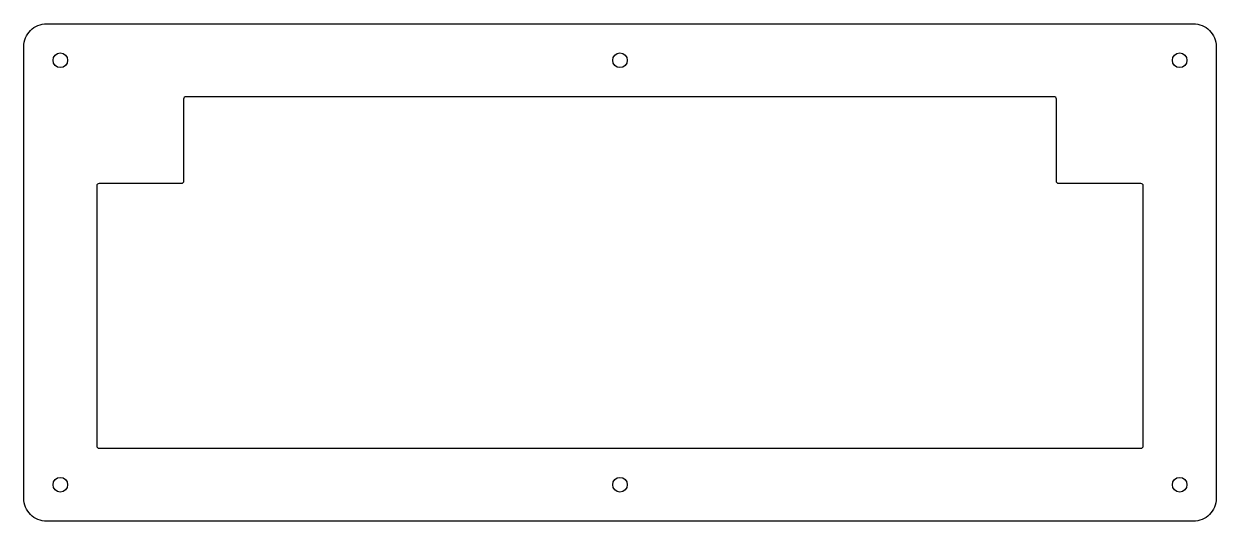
# Model space of a CAD drawing. Header units: millimetres. Extents: x -236 to 26, y -26 to 83.
import ezdxf

# ---------------------------------------------------------------- set-up
doc = ezdxf.new("R2010")
doc.units = ezdxf.units.MM
doc.layers.get('0').update_dxf_attribs({"linetype": 'CONTINUOUS'})

msp = doc.modelspace()

# ---------------------------------------------------------------- linework, layer by layer
for points in [[(26, -21, -0.414214), (21, -26), (-230.55, -26, -0.414214), (-235.55, -21), (-235.55, 78.15, -0.414214), (-230.55, 83.15), (21, 83.15, -0.414214), (26, 78.15)], [(-201, 48.1), (-219.05, 48.1, 0.414214), (-219.55, 47.6), (-219.55, -9.5, 0.414214), (-219.05, -10), (9.5, -10, 0.414214), (10, -9.5), (10, 47.6, 0.414214), (9.5, 48.1), (-8.55, 48.1, -0.414214), (-9.05, 48.6), (-9.05, 66.65, 0.414214), (-9.55, 67.15), (-200, 67.15, 0.414214), (-200.5, 66.65), (-200.5, 48.6, -0.414214)]]:
    msp.add_lwpolyline(points, format="xyb", close=True)
for centre in [(-227.55, 75.15), (-104.78, 75.15), (18, 75.15), (-227.55, -18), (-104.78, -18), (18, -18)]:
    msp.add_circle(centre, 1.6)

doc.saveas('drawing.dxf')
